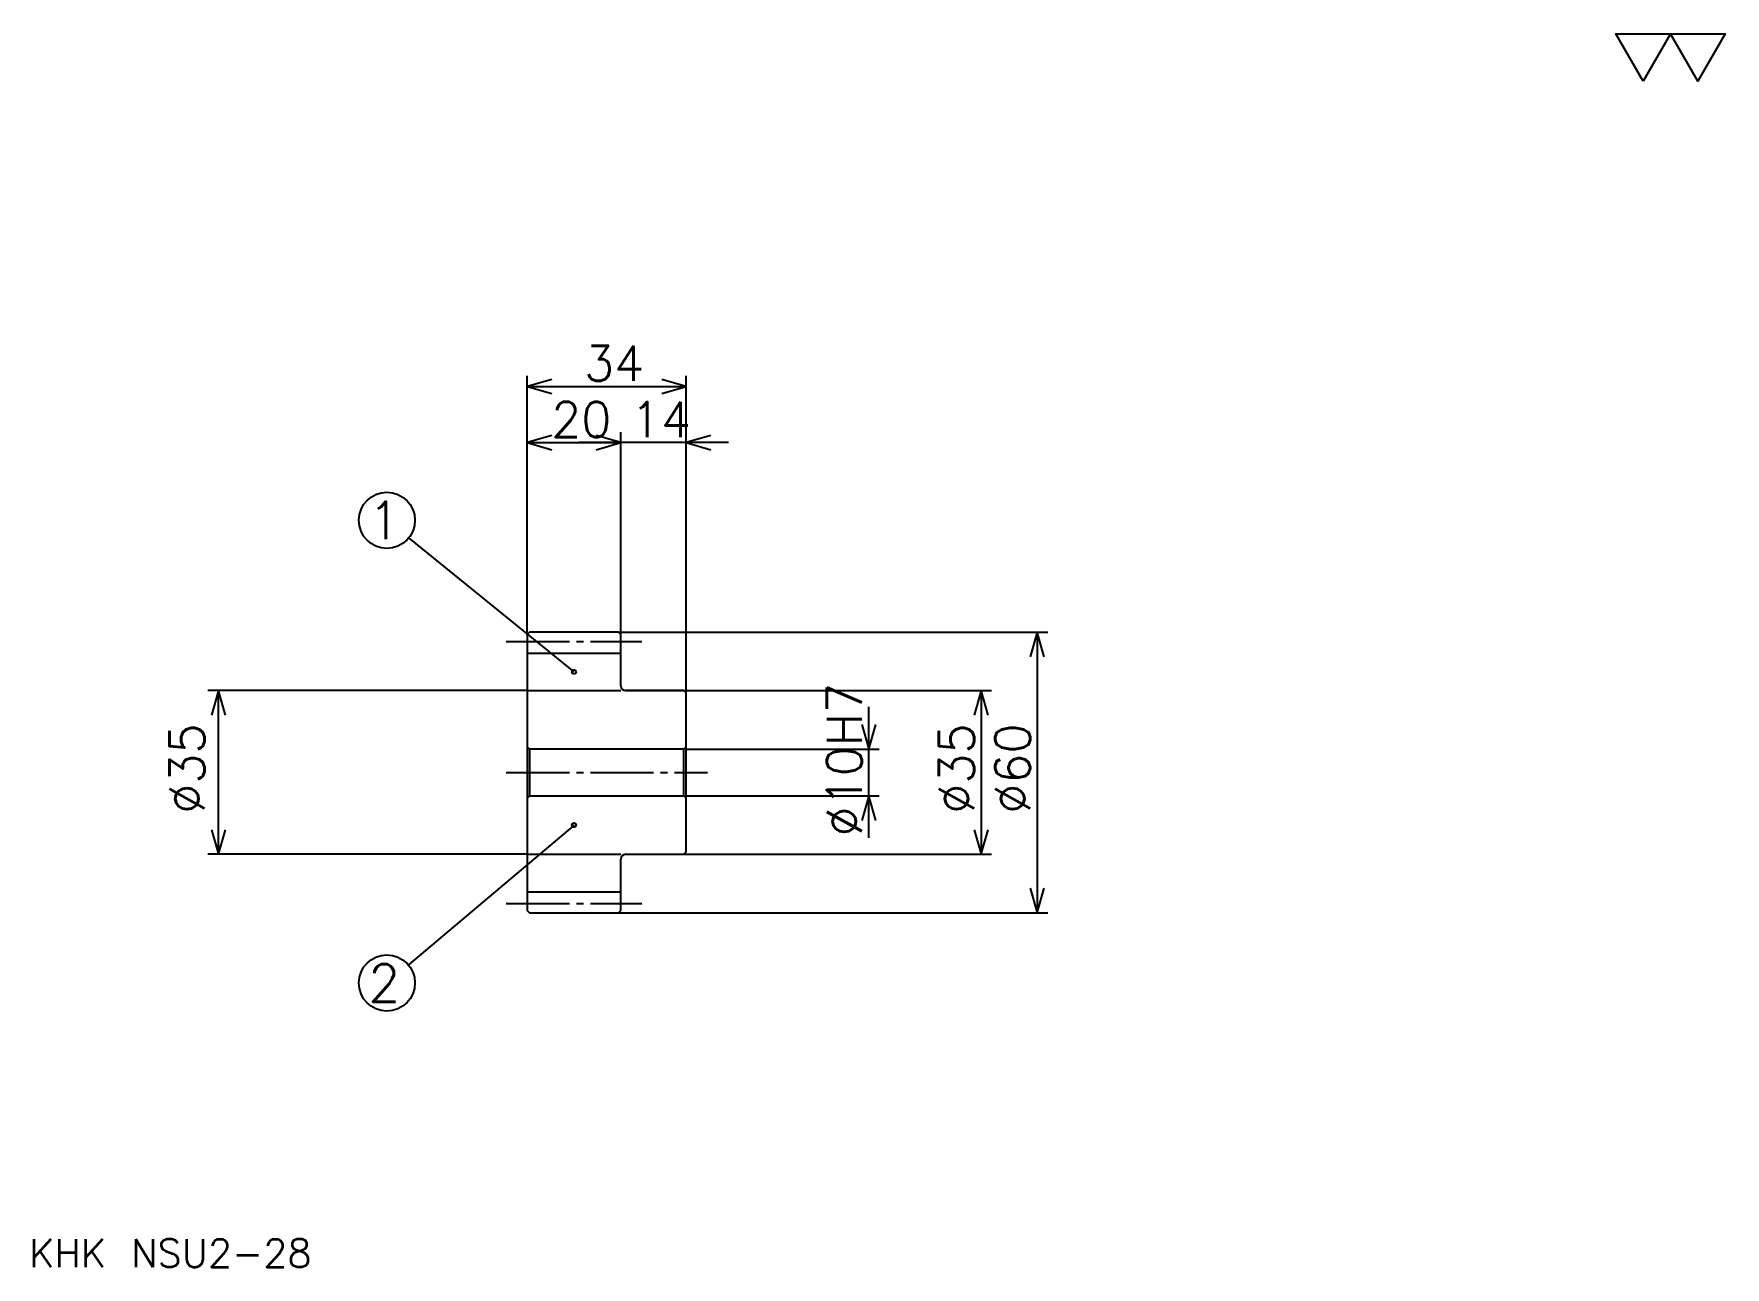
# Model space of a CAD drawing. Extents: x 16 to 378, y 16 to 280.
import ezdxf

# ---------------------------------------------------------------- set-up
doc = ezdxf.new("R2010")
doc.units = 0
doc.linetypes.add('DASHDOT', pattern=[18, 13.5, -1.5, 1.5, -1.5])
doc.layers.get('0').update_dxf_attribs({"linetype": 'CONTINUOUS'})
doc.layers.add('DASHDOT', color=6, linetype='DASHDOT')
doc.styles.add('KANJI', font='TXT', dxfattribs={"bigfont": 'BIGFONT'})

msp = doc.modelspace()

# ---------------------------------------------------------------- linework, layer by layer
at = {"color": 5}
for p, q in [((121.5, 152.25), (121.5, 207)), ((155.5, 152.25), (155.5, 207)), ((121.5, 204.75), (155.5, 204.75)), ((121.5, 192.75), (141.5, 192.75)), ((164.5, 192.75), (132.5, 192.75)), ((141.5, 152.25), (141.5, 195)), ((131.5, 143.75), (96.162384, 172.373474)), ((121.5, 151.75), (121.5, 152.25)), ((141, 152.25), (155.5, 152.25)), ((141.5, 151.75), (141.5, 152.25)), ((155.5, 152.25), (232.75, 152.25)), ((155.5, 139.25), (155.5, 152.25)), ((230.5, 152.25), (230.5, 92.25)), ((121.5, 139.75), (53.25, 139.75)), ((55.5, 104.75), (55.5, 139.75)), ((142.5, 139.75), (155.5, 139.75)), ((155.5, 139.75), (220.75, 139.75)), ((218.5, 139.75), (218.5, 104.75)), ((194.5, 108.25), (194.5, 136.25)), ((155.5, 127.25), (196.75, 127.25)), ((155.5, 117.25), (196.75, 117.25)), ((131.5, 111), (96.085747, 81.119225)), ((121.5, 104.75), (53.25, 104.75)), ((142.5, 104.75), (155.5, 104.75)), ((155.5, 104.75), (220.75, 104.75)), ((141, 92.25), (155.5, 92.25)), ((155.5, 92.25), (232.75, 92.25))]:
    msp.add_line(p, q, dxfattribs=at)
at = {"color": 4}
for p, q in [((121.5, 147.75), (141.5, 147.75)), ((121.5, 139.75), (141.5, 139.75)), ((122, 127.25), (122, 117.25)), ((155, 127.25), (155.5, 127.75)), ((155, 117.25), (155.5, 116.75)), ((121.5, 104.75), (141.5, 104.75)), ((121.5, 96.75), (141.5, 96.75))]:
    msp.add_line(p, q, dxfattribs=at)
at = {"color": 7}
msp.add_lwpolyline([(360, 270), (354.149994, 280.140015), (377.549988, 280.140015), (371.700012, 270), (365.850006, 280.140015), (360, 270)], dxfattribs=at)
at = {"color": 5}
for points in [[(126.75, 206.25), (121.5, 204.75), (126.75, 203.25)], [(150.25, 203.25), (155.5, 204.75), (150.25, 206.25)], [(126.75, 194.25), (121.5, 192.75), (126.75, 191.25)], [(136.25, 191.25), (141.5, 192.75), (136.25, 194.25)], [(136.25, 191.25), (141.5, 192.75), (136.25, 194.25)], [(160.75, 194.25), (155.5, 192.75), (160.75, 191.25)], [(232, 147), (230.5, 152.25), (229, 147)], [(57, 134.5), (55.5, 139.75), (54, 134.5)], [(220, 134.5), (218.5, 139.75), (217, 134.5)], [(193, 132.5), (194.5, 127.25), (196, 132.5)], [(196, 112), (194.5, 117.25), (193, 112)], [(54, 110), (55.5, 104.75), (57, 110)], [(217, 110), (218.5, 104.75), (220, 110)], [(229, 97.5), (230.5, 92.25), (232, 97.5)]]:
    msp.add_lwpolyline(points, dxfattribs=at)
at = {"color": 4}
for points in [[(141.5, 140.75), (141.5, 151.75), (141, 152.25), (122, 152.25), (121.5, 151.75), (121.5, 116.75)], [(142.5, 104.75), (155, 104.75), (155.5, 105.25), (155.5, 139.25), (155, 139.75), (142.5, 139.75)], [(121.5, 116.75), (122, 117.25), (155, 117.25), (155, 127.25), (122, 127.25), (121.5, 127.75)], [(121.5, 116.75), (121.5, 92.75), (122, 92.25), (141, 92.25), (141.5, 92.75), (141.5, 103.75)]]:
    msp.add_lwpolyline(points, dxfattribs=at)
at = {"color": 5}
for centre, radius in [((91.5, 176.149994), 6), ((131.5, 143.75), 0.45), ((131.5, 111), 0.45), ((91.5, 77.25), 6)]:
    msp.add_circle(centre, radius, dxfattribs=at)
at = {"color": 4}
for centre, start, end in [((142.5, 140.75), 180, 270), ((142.5, 103.75), 90, 180)]:
    msp.add_arc(centre, 1, start, end, dxfattribs=at)
at = {"layer": 'DASHDOT', "color": 7}
for p, q in [((117, 150.25), (146, 150.25)), ((117, 122.25), (160, 122.25)), ((117, 94.25), (146, 94.25))]:
    msp.add_line(p, q, dxfattribs=at)

# ---------------------------------------------------------------- texts
at = {"color": 7, "style": 'KANJI'}
for s, height, p in [('34', 7.5, (133.625, 205.949997)), ('20', 7.5, (126.625, 193.949997)), ('14', 7.5, (143.625, 193.949997)), ('1', 8, (87.5, 172.149994)), ('2', 8, (87.5, 73.25)), ('KHK NSU2-28', 6, (15, 16.5))]:
    msp.add_text(s, height=height, dxfattribs=at).set_placement(p)
for s, p in [('%%c10H7', (193, 108.5625)), ('%%c35', (52.5, 113.4375)), ('%%c35', (217, 113.4375)), ('%%c60', (229, 113.4375))]:
    msp.add_text(s, height=7.5, rotation=90, dxfattribs=at).set_placement(p)

doc.saveas('drawing.dxf')
